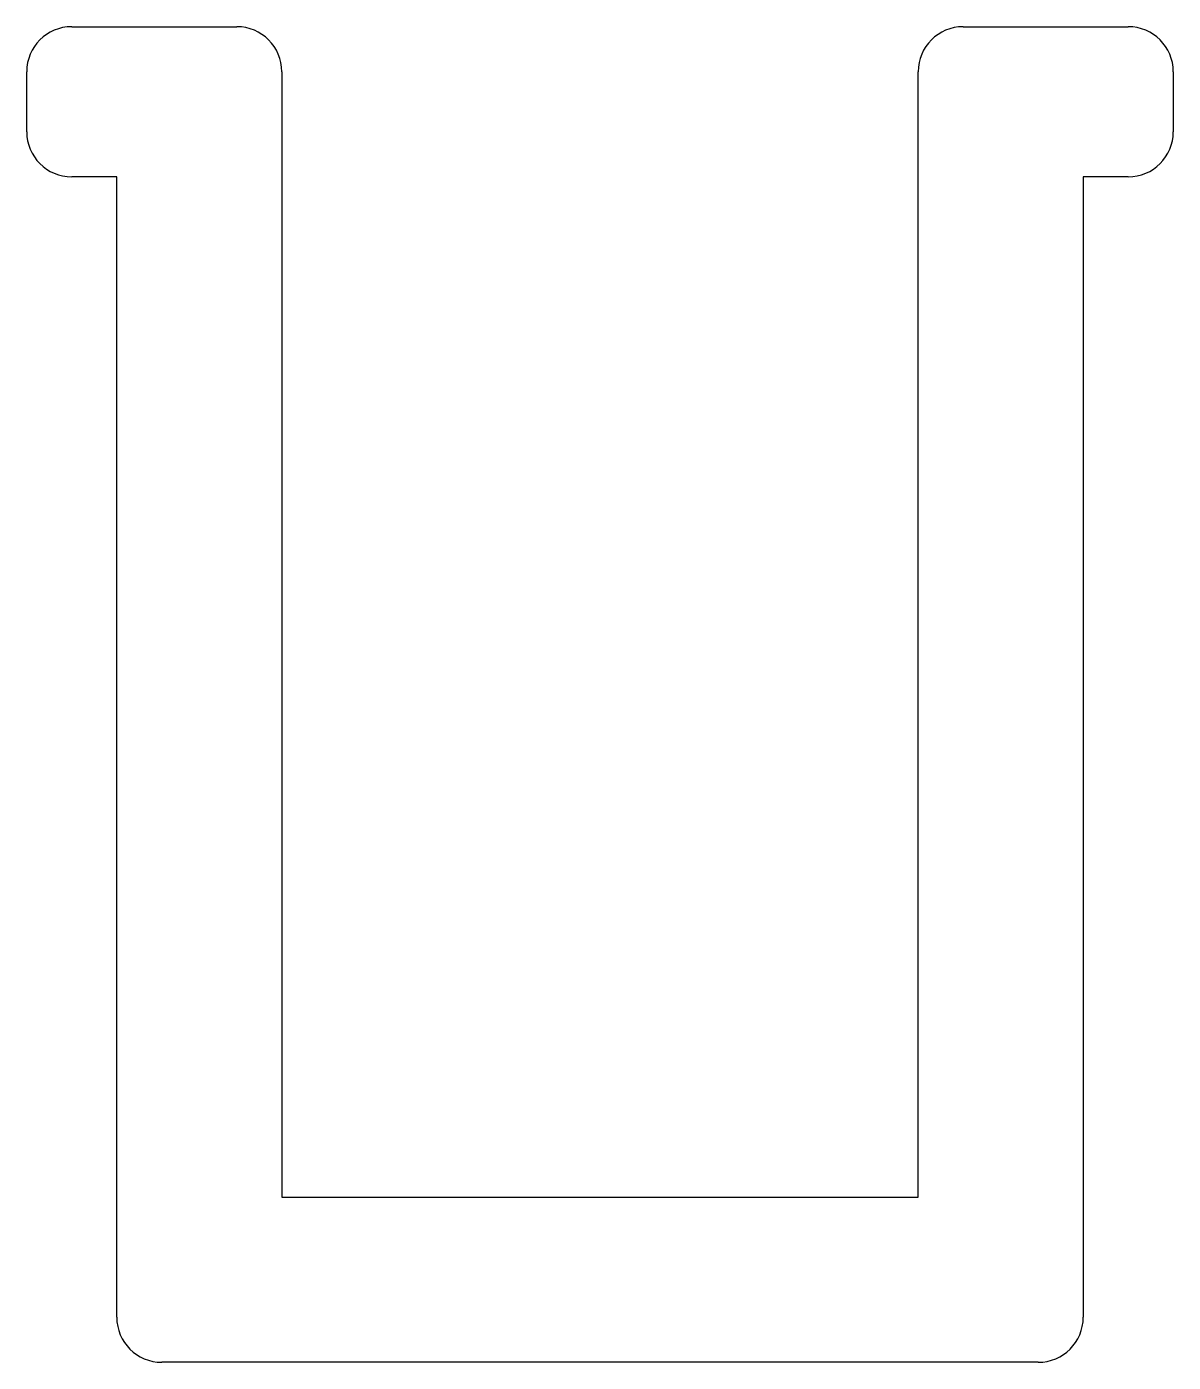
# Model space of a CAD drawing. Extents: x 794.77 to 802.41, y 432.71 to 441.61.
import ezdxf

# ---------------------------------------------------------------- set-up
doc = ezdxf.new("R2010")
doc.units = 0
doc.layers.get('0').update_dxf_attribs({"linetype": 'CONTINUOUS'})

msp = doc.modelspace()

# ---------------------------------------------------------------- linework, layer by layer
at = {"color": 7, "linetype": 'CONTINUOUS'}
for p, q in [((795.0696, 441.6145), (796.1696, 441.6145)), ((801.0096, 441.6145), (802.1096, 441.6145)), ((794.7696, 440.9145), (794.7696, 441.3145)), ((796.4696, 441.3145), (796.4696, 433.8137)), ((800.7096, 433.8137), (800.7096, 441.3145)), ((802.4096, 441.3145), (802.4096, 440.9145)), ((795.3696, 440.6145), (795.0696, 440.6145)), ((795.3696, 433.0137), (795.3696, 440.6145)), ((802.1096, 440.6145), (801.8096, 440.6145)), ((801.8096, 440.6145), (801.8096, 433.0137)), ((796.4696, 433.8137), (800.7096, 433.8137)), ((801.5096, 432.7137), (795.6696, 432.7137))]:
    msp.add_line(p, q, dxfattribs=at)
for centre, start, end in [((795.0696, 441.3145), 90, 180), ((796.1696, 441.3145), 360, 90), ((801.0096, 441.3145), 90, 180), ((802.1096, 441.3145), 0, 90), ((795.0696, 440.9145), 180, 270), ((802.1096, 440.9145), 270, 360), ((795.6696, 433.0137), 180, 270), ((801.5096, 433.0137), 270, 0)]:
    msp.add_arc(centre, 0.3, start, end, dxfattribs=at)

doc.saveas('drawing.dxf')
